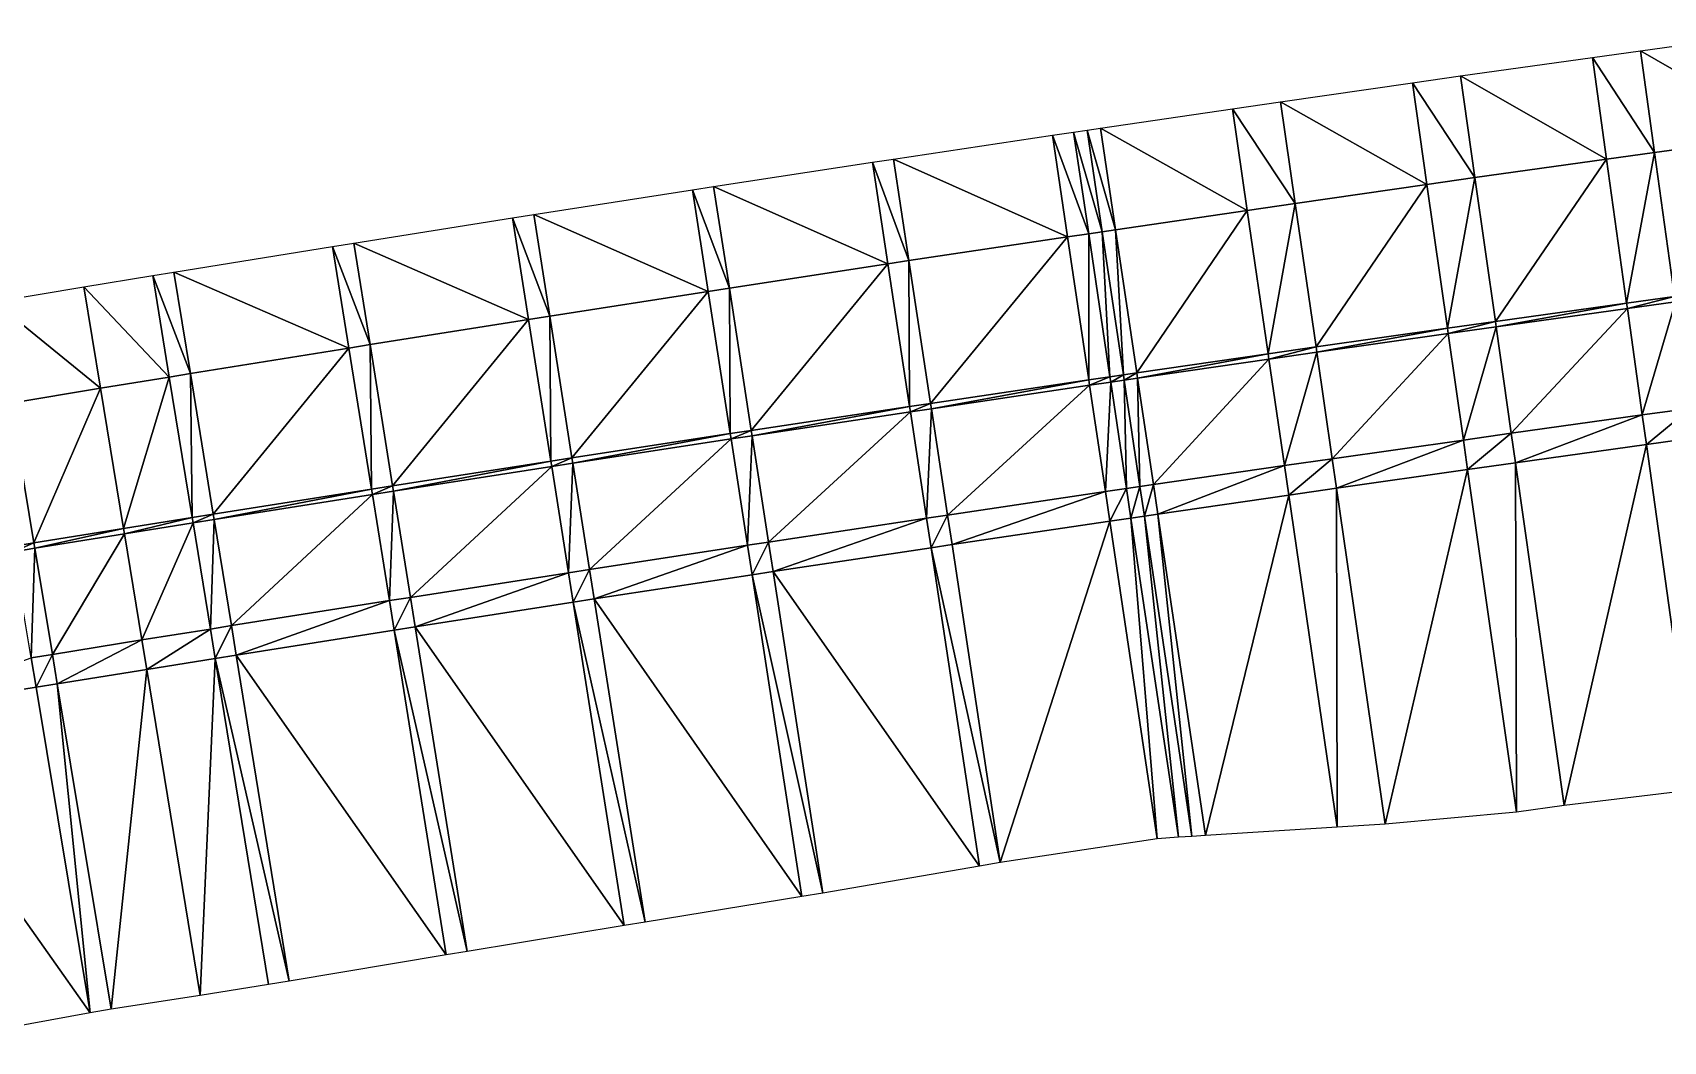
# Model space of a CAD drawing. Header units: metres. Extents: x 1882598 to 1885460, y 3171405 to 3171756.
# Drawn here: x 1883652.9 to 1883661.73, y 3171702.77 to 3171708.24 of the extents above; entities that cross this region are included whole.
import ezdxf

# ---------------------------------------------------------------- set-up
doc = ezdxf.new("R2010")
doc.units = ezdxf.units.M
doc.header["$MEASUREMENT"] = 0
doc.layers.add('Triangles surfaces projet', color=7, linetype='Continuous', true_color=0x848484)

msp = doc.modelspace()

# ---------------------------------------------------------------- linework, layer by layer
at = {"layer": 'Triangles surfaces projet'}
for points in [[(1883661.6104, 3171708.1392, 153.4165), (1883662.3246, 3171708.2373, 153.4193), (1883662.3997, 3171707.6856, 153.397), (1883661.6104, 3171708.1392, 153.4165)], [(1883661.3495, 3171708.103, 153.4155), (1883661.4264, 3171707.5514, 153.3932), (1883660.6353, 3171708.0025, 153.4125), (1883661.3495, 3171708.103, 153.4155)], [(1883661.6869, 3171707.5876, 153.3942), (1883661.3495, 3171708.103, 153.4155), (1883661.6104, 3171708.1392, 153.4165), (1883661.6869, 3171707.5876, 153.3942)], [(1883661.6869, 3171707.5876, 153.3942), (1883661.4264, 3171707.5514, 153.3932), (1883661.3495, 3171708.103, 153.4155), (1883661.6869, 3171707.5876, 153.3942)], [(1883662.3997, 3171707.6856, 153.397), (1883661.6869, 3171707.5876, 153.3942), (1883661.6104, 3171708.1392, 153.4165), (1883662.3997, 3171707.6856, 153.397)], [(1883660.3744, 3171707.9654, 153.4114), (1883660.6353, 3171708.0025, 153.4125), (1883660.7135, 3171707.4512, 153.3902), (1883660.3744, 3171707.9654, 153.4114)], [(1883660.6353, 3171708.0025, 153.4125), (1883661.4264, 3171707.5514, 153.3932), (1883660.7135, 3171707.4512, 153.3902), (1883660.6353, 3171708.0025, 153.4125)], [(1883660.3744, 3171707.9654, 153.4114), (1883660.4531, 3171707.4141, 153.3891), (1883659.6603, 3171707.8627, 153.4082), (1883660.3744, 3171707.9654, 153.4114)], [(1883660.4531, 3171707.4141, 153.3891), (1883660.3744, 3171707.9654, 153.4114), (1883660.7135, 3171707.4512, 153.3902), (1883660.4531, 3171707.4141, 153.3891)], [(1883659.4798, 3171707.2738, 153.3847), (1883658.6854, 3171707.7199, 153.4036), (1883659.3995, 3171707.8248, 153.407), (1883659.4798, 3171707.2738, 153.3847)], [(1883659.3995, 3171707.8248, 153.407), (1883659.6603, 3171707.8627, 153.4082), (1883659.7402, 3171707.3116, 153.3859), (1883659.3995, 3171707.8248, 153.407)], [(1883659.4798, 3171707.2738, 153.3847), (1883659.3995, 3171707.8248, 153.407), (1883659.7402, 3171707.3116, 153.3859), (1883659.4798, 3171707.2738, 153.3847)], [(1883659.7402, 3171707.3116, 153.3859), (1883659.6603, 3171707.8627, 153.4082), (1883660.4531, 3171707.4141, 153.3891), (1883659.7402, 3171707.3116, 153.3859)], [(1883658.5065, 3171707.1304, 153.3801), (1883657.5643, 3171707.5519, 153.398), (1883658.4246, 3171707.6811, 153.4023), (1883658.5065, 3171707.1304, 153.3801)], [(1883658.4246, 3171707.6811, 153.4023), (1883658.5392, 3171707.6982, 153.4029), (1883658.621, 3171707.1474, 153.3806), (1883658.4246, 3171707.6811, 153.4023)], [(1883658.5065, 3171707.1304, 153.3801), (1883658.4246, 3171707.6811, 153.4023), (1883658.621, 3171707.1474, 153.3806), (1883658.5065, 3171707.1304, 153.3801)], [(1883658.6123, 3171707.709, 153.4032), (1883658.694, 3171707.1582, 153.381), (1883658.5392, 3171707.6982, 153.4029), (1883658.6123, 3171707.709, 153.4032)], [(1883658.694, 3171707.1582, 153.381), (1883658.621, 3171707.1474, 153.3806), (1883658.5392, 3171707.6982, 153.4029), (1883658.694, 3171707.1582, 153.381)], [(1883658.767, 3171707.169, 153.3813), (1883658.6123, 3171707.709, 153.4032), (1883658.6854, 3171707.7199, 153.4036), (1883658.767, 3171707.169, 153.3813)], [(1883658.6123, 3171707.709, 153.4032), (1883658.767, 3171707.169, 153.3813), (1883658.694, 3171707.1582, 153.381), (1883658.6123, 3171707.709, 153.4032)], [(1883658.767, 3171707.169, 153.3813), (1883658.6854, 3171707.7199, 153.4036), (1883659.4798, 3171707.2738, 153.3847), (1883658.767, 3171707.169, 153.3813)], [(1883662.3997, 3171707.6856, 153.397), (1883661.795, 3171706.8074, 152.6065), (1883661.6869, 3171707.5876, 153.3942), (1883662.3997, 3171707.6856, 153.397)], [(1883661.6869, 3171707.5876, 153.3942), (1883661.5352, 3171706.7714, 152.6057), (1883661.4264, 3171707.5514, 153.3932), (1883661.6869, 3171707.5876, 153.3942)], [(1883661.795, 3171706.8074, 152.6065), (1883661.5352, 3171706.7714, 152.6057), (1883661.6869, 3171707.5876, 153.3942), (1883661.795, 3171706.8074, 152.6065)], [(1883657.5333, 3171706.984, 153.3751), (1883656.5895, 3171707.4028, 153.3927), (1883657.4497, 3171707.5346, 153.3974), (1883657.5333, 3171706.984, 153.3751)], [(1883657.5643, 3171707.5519, 153.398), (1883657.6477, 3171707.0014, 153.3757), (1883657.4497, 3171707.5346, 153.3974), (1883657.5643, 3171707.5519, 153.398)], [(1883657.5333, 3171706.984, 153.3751), (1883657.4497, 3171707.5346, 153.3974), (1883657.6477, 3171707.0014, 153.3757), (1883657.5333, 3171706.984, 153.3751)], [(1883658.5065, 3171707.1304, 153.3801), (1883657.6477, 3171707.0014, 153.3757), (1883657.5643, 3171707.5519, 153.398), (1883658.5065, 3171707.1304, 153.3801)], [(1883660.824, 3171706.6721, 152.6033), (1883660.7135, 3171707.4512, 153.3902), (1883661.4264, 3171707.5514, 153.3932), (1883660.824, 3171706.6721, 152.6033)], [(1883661.5352, 3171706.7714, 152.6057), (1883660.824, 3171706.6721, 152.6033), (1883661.4264, 3171707.5514, 153.3932), (1883661.5352, 3171706.7714, 152.6057)], [(1883656.5601, 3171706.8348, 153.3698), (1883655.6148, 3171707.2509, 153.3871), (1883656.4749, 3171707.3851, 153.3921), (1883656.5601, 3171706.8348, 153.3698)], [(1883656.4749, 3171707.3851, 153.3921), (1883656.5895, 3171707.4028, 153.3927), (1883656.6745, 3171706.8525, 153.3704), (1883656.4749, 3171707.3851, 153.3921)], [(1883656.6745, 3171706.8525, 153.3704), (1883656.5601, 3171706.8348, 153.3698), (1883656.4749, 3171707.3851, 153.3921), (1883656.6745, 3171706.8525, 153.3704)], [(1883656.5895, 3171707.4028, 153.3927), (1883657.5333, 3171706.984, 153.3751), (1883656.6745, 3171706.8525, 153.3704), (1883656.5895, 3171707.4028, 153.3927)], [(1883659.853, 3171706.534, 152.6001), (1883659.7402, 3171707.3116, 153.3859), (1883660.4531, 3171707.4141, 153.3891), (1883659.853, 3171706.534, 152.6001)], [(1883659.853, 3171706.534, 152.6001), (1883660.4531, 3171707.4141, 153.3891), (1883660.5642, 3171706.6354, 152.6025), (1883659.853, 3171706.534, 152.6001)], [(1883660.4531, 3171707.4141, 153.3891), (1883660.7135, 3171707.4512, 153.3902), (1883660.5642, 3171706.6354, 152.6025), (1883660.4531, 3171707.4141, 153.3891)], [(1883660.7135, 3171707.4512, 153.3902), (1883660.824, 3171706.6721, 152.6033), (1883660.5642, 3171706.6354, 152.6025), (1883660.7135, 3171707.4512, 153.3902)], [(1883659.4798, 3171707.2738, 153.3847), (1883659.7402, 3171707.3116, 153.3859), (1883659.5931, 3171706.4965, 152.5993), (1883659.4798, 3171707.2738, 153.3847)], [(1883659.5931, 3171706.4965, 152.5993), (1883659.7402, 3171707.3116, 153.3859), (1883659.853, 3171706.534, 152.6001), (1883659.5931, 3171706.4965, 152.5993)], [(1883655.5869, 3171706.6828, 153.3641), (1883654.6401, 3171707.0962, 153.3811), (1883655.5002, 3171707.2328, 153.3864), (1883655.5869, 3171706.6828, 153.3641)], [(1883655.6148, 3171707.2509, 153.3871), (1883655.7013, 3171706.7008, 153.3648), (1883655.5002, 3171707.2328, 153.3864), (1883655.6148, 3171707.2509, 153.3871)], [(1883655.5002, 3171707.2328, 153.3864), (1883655.7013, 3171706.7008, 153.3648), (1883655.5869, 3171706.6828, 153.3641), (1883655.5002, 3171707.2328, 153.3864)], [(1883656.5601, 3171706.8348, 153.3698), (1883655.7013, 3171706.7008, 153.3648), (1883655.6148, 3171707.2509, 153.3871), (1883656.5601, 3171706.8348, 153.3698)], [(1883658.8818, 3171706.3931, 152.597), (1883658.767, 3171707.169, 153.3813), (1883659.4798, 3171707.2738, 153.3847), (1883658.8818, 3171706.3931, 152.597)], [(1883658.8818, 3171706.3931, 152.597), (1883659.4798, 3171707.2738, 153.3847), (1883659.5931, 3171706.4965, 152.5993), (1883658.8818, 3171706.3931, 152.597)], [(1883657.7649, 3171706.2278, 152.5933), (1883657.6477, 3171707.0014, 153.3757), (1883658.5065, 3171707.1304, 153.3801), (1883657.7649, 3171706.2278, 152.5933)], [(1883657.7649, 3171706.2278, 152.5933), (1883658.5065, 3171707.1304, 153.3801), (1883658.622, 3171706.3549, 152.5961), (1883657.7649, 3171706.2278, 152.5933)], [(1883658.5065, 3171707.1304, 153.3801), (1883658.621, 3171707.1474, 153.3806), (1883658.622, 3171706.3549, 152.5961), (1883658.5065, 3171707.1304, 153.3801)], [(1883658.694, 3171707.1582, 153.381), (1883658.7362, 3171706.3717, 152.5965), (1883658.621, 3171707.1474, 153.3806), (1883658.694, 3171707.1582, 153.381)], [(1883658.622, 3171706.3549, 152.5961), (1883658.621, 3171707.1474, 153.3806), (1883658.7362, 3171706.3717, 152.5965), (1883658.622, 3171706.3549, 152.5961)], [(1883658.767, 3171707.169, 153.3813), (1883658.809, 3171706.3824, 152.5967), (1883658.694, 3171707.1582, 153.381), (1883658.767, 3171707.169, 153.3813)], [(1883658.7362, 3171706.3717, 152.5965), (1883658.694, 3171707.1582, 153.381), (1883658.809, 3171706.3824, 152.5967), (1883658.7362, 3171706.3717, 152.5965)], [(1883658.809, 3171706.3824, 152.5967), (1883658.767, 3171707.169, 153.3813), (1883658.8818, 3171706.3931, 152.597), (1883658.809, 3171706.3824, 152.5967)], [(1883654.6137, 3171706.528, 153.3581), (1883653.6655, 3171706.9389, 153.3748), (1883654.5255, 3171707.0779, 153.3804), (1883654.6137, 3171706.528, 153.3581)], [(1883654.6401, 3171707.0962, 153.3811), (1883654.7281, 3171706.5464, 153.3588), (1883654.5255, 3171707.0779, 153.3804), (1883654.6401, 3171707.0962, 153.3811)], [(1883654.5255, 3171707.0779, 153.3804), (1883654.7281, 3171706.5464, 153.3588), (1883654.6137, 3171706.528, 153.3581), (1883654.5255, 3171707.0779, 153.3804)], [(1883654.7281, 3171706.5464, 153.3588), (1883654.6401, 3171707.0962, 153.3811), (1883655.5869, 3171706.6828, 153.3641), (1883654.7281, 3171706.5464, 153.3588)], [(1883653.755, 3171706.3893, 153.3525), (1883653.5509, 3171706.9202, 153.374), (1883653.6655, 3171706.9389, 153.3748), (1883653.755, 3171706.3893, 153.3525)], [(1883653.755, 3171706.3893, 153.3525), (1883653.6655, 3171706.9389, 153.3748), (1883654.6137, 3171706.528, 153.3581), (1883653.755, 3171706.3893, 153.3525)], [(1883656.6745, 3171706.8525, 153.3704), (1883657.5333, 3171706.984, 153.3751), (1883656.7936, 3171706.0813, 152.5901), (1883656.6745, 3171706.8525, 153.3704)], [(1883656.7936, 3171706.0813, 152.5901), (1883657.5333, 3171706.984, 153.3751), (1883657.6507, 3171706.2107, 152.5929), (1883656.7936, 3171706.0813, 152.5901)], [(1883657.6507, 3171706.2107, 152.5929), (1883657.5333, 3171706.984, 153.3751), (1883657.6477, 3171707.0014, 153.3757), (1883657.6507, 3171706.2107, 152.5929)], [(1883657.6507, 3171706.2107, 152.5929), (1883657.6477, 3171707.0014, 153.3757), (1883657.7649, 3171706.2278, 152.5933), (1883657.6507, 3171706.2107, 152.5929)], [(1883652.6916, 3171706.7791, 153.368), (1883653.1786, 3171706.8593, 153.3714), (1883653.2687, 3171706.3098, 153.3491), (1883652.6916, 3171706.7791, 153.368)], [(1883653.5509, 3171706.9202, 153.374), (1883653.6406, 3171706.3706, 153.3517), (1883653.1786, 3171706.8593, 153.3714), (1883653.5509, 3171706.9202, 153.374)], [(1883653.2687, 3171706.3098, 153.3491), (1883653.1786, 3171706.8593, 153.3714), (1883653.6406, 3171706.3706, 153.3517), (1883653.2687, 3171706.3098, 153.3491)], [(1883653.6406, 3171706.3706, 153.3517), (1883653.5509, 3171706.9202, 153.374), (1883653.755, 3171706.3893, 153.3525), (1883653.6406, 3171706.3706, 153.3517)], [(1883656.6745, 3171706.8525, 153.3704), (1883656.6794, 3171706.0639, 152.5898), (1883656.5601, 3171706.8348, 153.3698), (1883656.6745, 3171706.8525, 153.3704)], [(1883656.6794, 3171706.0639, 152.5898), (1883656.6745, 3171706.8525, 153.3704), (1883656.7936, 3171706.0813, 152.5901), (1883656.6794, 3171706.0639, 152.5898)], [(1883652.7825, 3171706.2297, 153.3458), (1883652.6916, 3171706.7791, 153.368), (1883653.2687, 3171706.3098, 153.3491), (1883652.7825, 3171706.2297, 153.3458)], [(1883655.7013, 3171706.7008, 153.3648), (1883656.5601, 3171706.8348, 153.3698), (1883655.8222, 3171705.9324, 152.587), (1883655.7013, 3171706.7008, 153.3648)], [(1883655.8222, 3171705.9324, 152.587), (1883656.5601, 3171706.8348, 153.3698), (1883656.6794, 3171706.0639, 152.5898), (1883655.8222, 3171705.9324, 152.587)], [(1883660.8281, 3171706.6431, 152.574), (1883660.824, 3171706.6721, 152.6033), (1883661.5352, 3171706.7714, 152.6057), (1883660.8281, 3171706.6431, 152.574)], [(1883661.5352, 3171706.7714, 152.6057), (1883661.5392, 3171706.7424, 152.5764), (1883660.8281, 3171706.6431, 152.574), (1883661.5352, 3171706.7714, 152.6057)], [(1883661.5392, 3171706.7424, 152.5764), (1883661.5352, 3171706.7714, 152.6057), (1883661.795, 3171706.8074, 152.6065), (1883661.5392, 3171706.7424, 152.5764)], [(1883661.795, 3171706.8074, 152.6065), (1883661.799, 3171706.7783, 152.5772), (1883661.5392, 3171706.7424, 152.5764), (1883661.795, 3171706.8074, 152.6065)], [(1883661.6197, 3171706.1652, 152.5764), (1883661.5392, 3171706.7424, 152.5764), (1883661.799, 3171706.7783, 152.5772), (1883661.6197, 3171706.1652, 152.5764)], [(1883661.879, 3171706.201, 152.5772), (1883661.6197, 3171706.1652, 152.5764), (1883661.799, 3171706.7783, 152.5772), (1883661.879, 3171706.201, 152.5772)], [(1883655.5869, 3171706.6828, 153.3641), (1883654.8506, 3171705.781, 152.5838), (1883654.7281, 3171706.5464, 153.3588), (1883655.5869, 3171706.6828, 153.3641)], [(1883654.8506, 3171705.781, 152.5838), (1883655.5869, 3171706.6828, 153.3641), (1883655.708, 3171705.9147, 152.5866), (1883654.8506, 3171705.781, 152.5838)], [(1883655.708, 3171705.9147, 152.5866), (1883655.5869, 3171706.6828, 153.3641), (1883655.7013, 3171706.7008, 153.3648), (1883655.708, 3171705.9147, 152.5866)], [(1883655.708, 3171705.9147, 152.5866), (1883655.7013, 3171706.7008, 153.3648), (1883655.8222, 3171705.9324, 152.587), (1883655.708, 3171705.9147, 152.5866)], [(1883660.5642, 3171706.6354, 152.6025), (1883660.824, 3171706.6721, 152.6033), (1883660.5683, 3171706.6064, 152.5732), (1883660.5642, 3171706.6354, 152.6025)], [(1883660.5683, 3171706.6064, 152.5732), (1883660.824, 3171706.6721, 152.6033), (1883660.8281, 3171706.6431, 152.574), (1883660.5683, 3171706.6064, 152.5732)], [(1883660.91, 3171706.066, 152.574), (1883660.8281, 3171706.6431, 152.574), (1883661.5392, 3171706.7424, 152.5764), (1883660.91, 3171706.066, 152.574)], [(1883661.6197, 3171706.1652, 152.5764), (1883660.91, 3171706.066, 152.574), (1883661.5392, 3171706.7424, 152.5764), (1883661.6197, 3171706.1652, 152.5764)], [(1883659.853, 3171706.534, 152.6001), (1883660.5642, 3171706.6354, 152.6025), (1883659.8572, 3171706.505, 152.5709), (1883659.853, 3171706.534, 152.6001)], [(1883660.5683, 3171706.6064, 152.5732), (1883659.8572, 3171706.505, 152.5709), (1883660.5642, 3171706.6354, 152.6025), (1883660.5683, 3171706.6064, 152.5732)], [(1883659.8572, 3171706.505, 152.5709), (1883660.5683, 3171706.6064, 152.5732), (1883659.9408, 3171705.9282, 152.5709), (1883659.8572, 3171706.505, 152.5709)], [(1883659.9408, 3171705.9282, 152.5709), (1883660.5683, 3171706.6064, 152.5732), (1883660.6506, 3171706.0294, 152.5732), (1883659.9408, 3171705.9282, 152.5709)], [(1883660.5683, 3171706.6064, 152.5732), (1883660.8281, 3171706.6431, 152.574), (1883660.6506, 3171706.0294, 152.5732), (1883660.5683, 3171706.6064, 152.5732)], [(1883660.8281, 3171706.6431, 152.574), (1883660.91, 3171706.066, 152.574), (1883660.6506, 3171706.0294, 152.5732), (1883660.8281, 3171706.6431, 152.574)], [(1883653.755, 3171706.3893, 153.3525), (1883654.6137, 3171706.528, 153.3581), (1883653.879, 3171705.6274, 152.5806), (1883653.755, 3171706.3893, 153.3525)], [(1883653.879, 3171705.6274, 152.5806), (1883654.6137, 3171706.528, 153.3581), (1883654.7364, 3171705.7631, 152.5834), (1883653.879, 3171705.6274, 152.5806)], [(1883654.7281, 3171706.5464, 153.3588), (1883654.7364, 3171705.7631, 152.5834), (1883654.6137, 3171706.528, 153.3581), (1883654.7281, 3171706.5464, 153.3588)], [(1883654.7364, 3171705.7631, 152.5834), (1883654.7281, 3171706.5464, 153.3588), (1883654.8506, 3171705.781, 152.5838), (1883654.7364, 3171705.7631, 152.5834)], [(1883658.8818, 3171706.3931, 152.597), (1883659.5931, 3171706.4965, 152.5993), (1883658.8861, 3171706.3642, 152.5677), (1883658.8818, 3171706.3931, 152.597)], [(1883659.5931, 3171706.4965, 152.5993), (1883659.5974, 3171706.4676, 152.57), (1883658.8861, 3171706.3642, 152.5677), (1883659.5931, 3171706.4965, 152.5993)], [(1883659.5974, 3171706.4676, 152.57), (1883659.5931, 3171706.4965, 152.5993), (1883659.853, 3171706.534, 152.6001), (1883659.5974, 3171706.4676, 152.57)], [(1883659.853, 3171706.534, 152.6001), (1883659.8572, 3171706.505, 152.5709), (1883659.5974, 3171706.4676, 152.57), (1883659.853, 3171706.534, 152.6001)], [(1883659.6814, 3171705.8908, 152.57), (1883659.5974, 3171706.4676, 152.57), (1883659.8572, 3171706.505, 152.5709), (1883659.6814, 3171705.8908, 152.57)], [(1883659.9408, 3171705.9282, 152.5709), (1883659.6814, 3171705.8908, 152.57), (1883659.8572, 3171706.505, 152.5709), (1883659.9408, 3171705.9282, 152.5709)], [(1883658.9715, 3171705.7876, 152.5677), (1883658.8861, 3171706.3642, 152.5677), (1883659.5974, 3171706.4676, 152.57), (1883658.9715, 3171705.7876, 152.5677)], [(1883659.6814, 3171705.8908, 152.57), (1883658.9715, 3171705.7876, 152.5677), (1883659.5974, 3171706.4676, 152.57), (1883659.6814, 3171705.8908, 152.57)], [(1883653.6406, 3171706.3706, 153.3517), (1883653.3934, 3171705.5498, 152.579), (1883653.2687, 3171706.3098, 153.3491), (1883653.6406, 3171706.3706, 153.3517)], [(1883653.3934, 3171705.5498, 152.579), (1883653.6406, 3171706.3706, 153.3517), (1883653.7647, 3171705.6092, 152.5802), (1883653.3934, 3171705.5498, 152.579)], [(1883653.7647, 3171705.6092, 152.5802), (1883653.6406, 3171706.3706, 153.3517), (1883653.755, 3171706.3893, 153.3525), (1883653.7647, 3171705.6092, 152.5802)], [(1883653.7647, 3171705.6092, 152.5802), (1883653.755, 3171706.3893, 153.3525), (1883653.879, 3171705.6274, 152.5806), (1883653.7647, 3171705.6092, 152.5802)], [(1883657.7693, 3171706.1989, 152.564), (1883657.7649, 3171706.2278, 152.5933), (1883658.622, 3171706.3549, 152.5961), (1883657.7693, 3171706.1989, 152.564)], [(1883658.6263, 3171706.326, 152.5668), (1883657.7693, 3171706.1989, 152.564), (1883658.622, 3171706.3549, 152.5961), (1883658.6263, 3171706.326, 152.5668)], [(1883657.7693, 3171706.1989, 152.564), (1883658.6263, 3171706.326, 152.5668), (1883657.8566, 3171705.6226, 152.564), (1883657.7693, 3171706.1989, 152.564)], [(1883658.7121, 3171705.7495, 152.5668), (1883657.8566, 3171705.6226, 152.564), (1883658.6263, 3171706.326, 152.5668), (1883658.7121, 3171705.7495, 152.5668)], [(1883658.7362, 3171706.3717, 152.5965), (1883658.6263, 3171706.326, 152.5668), (1883658.622, 3171706.3549, 152.5961), (1883658.7362, 3171706.3717, 152.5965)], [(1883658.7405, 3171706.3428, 152.5672), (1883658.6263, 3171706.326, 152.5668), (1883658.7362, 3171706.3717, 152.5965), (1883658.7405, 3171706.3428, 152.5672)], [(1883658.6263, 3171706.326, 152.5668), (1883658.7405, 3171706.3428, 152.5672), (1883658.7121, 3171705.7495, 152.5668), (1883658.6263, 3171706.326, 152.5668)], [(1883658.8261, 3171705.7663, 152.5672), (1883658.7121, 3171705.7495, 152.5668), (1883658.7405, 3171706.3428, 152.5672), (1883658.8261, 3171705.7663, 152.5672)], [(1883658.7405, 3171706.3428, 152.5672), (1883658.7362, 3171706.3717, 152.5965), (1883658.809, 3171706.3824, 152.5967), (1883658.7405, 3171706.3428, 152.5672)], [(1883658.809, 3171706.3824, 152.5967), (1883658.8133, 3171706.3535, 152.5674), (1883658.7405, 3171706.3428, 152.5672), (1883658.809, 3171706.3824, 152.5967)], [(1883658.8261, 3171705.7663, 152.5672), (1883658.7405, 3171706.3428, 152.5672), (1883658.8133, 3171706.3535, 152.5674), (1883658.8261, 3171705.7663, 152.5672)], [(1883658.8133, 3171706.3535, 152.5674), (1883658.809, 3171706.3824, 152.5967), (1883658.8818, 3171706.3931, 152.597), (1883658.8133, 3171706.3535, 152.5674)], [(1883658.8818, 3171706.3931, 152.597), (1883658.8861, 3171706.3642, 152.5677), (1883658.8133, 3171706.3535, 152.5674), (1883658.8818, 3171706.3931, 152.597)], [(1883658.8133, 3171706.3535, 152.5674), (1883658.8861, 3171706.3642, 152.5677), (1883658.8988, 3171705.7769, 152.5674), (1883658.8133, 3171706.3535, 152.5674)], [(1883658.8988, 3171705.7769, 152.5674), (1883658.8261, 3171705.7663, 152.5672), (1883658.8133, 3171706.3535, 152.5674), (1883658.8988, 3171705.7769, 152.5674)], [(1883658.9715, 3171705.7876, 152.5677), (1883658.8988, 3171705.7769, 152.5674), (1883658.8861, 3171706.3642, 152.5677), (1883658.9715, 3171705.7876, 152.5677)], [(1883652.7825, 3171706.2297, 153.3458), (1883653.2687, 3171706.3098, 153.3491), (1883652.9079, 3171705.4717, 152.5774), (1883652.7825, 3171706.2297, 153.3458)], [(1883652.7825, 3171706.2297, 153.3458), (1883652.9079, 3171705.4717, 152.5774), (1883652.7929, 3171705.4531, 152.577), (1883652.7825, 3171706.2297, 153.3458)], [(1883653.2687, 3171706.3098, 153.3491), (1883653.3934, 3171705.5498, 152.579), (1883652.9079, 3171705.4717, 152.5774), (1883653.2687, 3171706.3098, 153.3491)], [(1883657.6507, 3171706.2107, 152.5929), (1883657.7649, 3171706.2278, 152.5933), (1883657.6551, 3171706.1818, 152.5636), (1883657.6507, 3171706.2107, 152.5929)], [(1883657.6551, 3171706.1818, 152.5636), (1883657.7649, 3171706.2278, 152.5933), (1883657.7693, 3171706.1989, 152.564), (1883657.6551, 3171706.1818, 152.5636)], [(1883656.7981, 3171706.0524, 152.5608), (1883656.7936, 3171706.0813, 152.5901), (1883657.6507, 3171706.2107, 152.5929), (1883656.7981, 3171706.0524, 152.5608)], [(1883657.6507, 3171706.2107, 152.5929), (1883657.6551, 3171706.1818, 152.5636), (1883656.7981, 3171706.0524, 152.5608), (1883657.6507, 3171706.2107, 152.5929)], [(1883656.7981, 3171706.0524, 152.5608), (1883657.6551, 3171706.1818, 152.5636), (1883656.887, 3171705.4764, 152.5608), (1883656.7981, 3171706.0524, 152.5608)], [(1883657.7426, 3171705.6055, 152.5636), (1883656.887, 3171705.4764, 152.5608), (1883657.6551, 3171706.1818, 152.5636), (1883657.7426, 3171705.6055, 152.5636)], [(1883657.6551, 3171706.1818, 152.5636), (1883657.7693, 3171706.1989, 152.564), (1883657.7426, 3171705.6055, 152.5636), (1883657.6551, 3171706.1818, 152.5636)], [(1883657.8566, 3171705.6226, 152.564), (1883657.7426, 3171705.6055, 152.5636), (1883657.7693, 3171706.1989, 152.564), (1883657.8566, 3171705.6226, 152.564)], [(1883660.9327, 3171705.9059, 152.7358), (1883660.91, 3171706.066, 152.574), (1883661.6197, 3171706.1652, 152.5764), (1883660.9327, 3171705.9059, 152.7358)], [(1883661.642, 3171706.005, 152.7381), (1883660.9327, 3171705.9059, 152.7358), (1883661.6197, 3171706.1652, 152.5764), (1883661.642, 3171706.005, 152.7381)], [(1883661.879, 3171706.201, 152.5772), (1883661.642, 3171706.005, 152.7381), (1883661.6197, 3171706.1652, 152.5764), (1883661.879, 3171706.201, 152.5772)], [(1883661.9012, 3171706.0408, 152.7389), (1883661.642, 3171706.005, 152.7381), (1883661.879, 3171706.201, 152.5772), (1883661.9012, 3171706.0408, 152.7389)], [(1883656.6794, 3171706.0639, 152.5898), (1883655.8267, 3171705.9035, 152.5577), (1883655.8222, 3171705.9324, 152.587), (1883656.6794, 3171706.0639, 152.5898)], [(1883656.6839, 3171706.035, 152.5605), (1883655.8267, 3171705.9035, 152.5577), (1883656.6794, 3171706.0639, 152.5898), (1883656.6839, 3171706.035, 152.5605)], [(1883656.6839, 3171706.035, 152.5605), (1883656.6794, 3171706.0639, 152.5898), (1883656.7936, 3171706.0813, 152.5901), (1883656.6839, 3171706.035, 152.5605)], [(1883656.6839, 3171706.035, 152.5605), (1883656.7936, 3171706.0813, 152.5901), (1883656.7981, 3171706.0524, 152.5608), (1883656.6839, 3171706.035, 152.5605)], [(1883656.6839, 3171706.035, 152.5605), (1883656.7981, 3171706.0524, 152.5608), (1883656.773, 3171705.459, 152.5605), (1883656.6839, 3171706.035, 152.5605)], [(1883656.887, 3171705.4764, 152.5608), (1883656.773, 3171705.459, 152.5605), (1883656.7981, 3171706.0524, 152.5608), (1883656.887, 3171705.4764, 152.5608)], [(1883660.6506, 3171706.0294, 152.5732), (1883660.91, 3171706.066, 152.574), (1883660.6735, 3171705.8693, 152.7349), (1883660.6506, 3171706.0294, 152.5732)], [(1883660.91, 3171706.066, 152.574), (1883660.9327, 3171705.9059, 152.7358), (1883660.6735, 3171705.8693, 152.7349), (1883660.91, 3171706.066, 152.574)], [(1883655.8267, 3171705.9035, 152.5577), (1883656.6839, 3171706.035, 152.5605), (1883655.9173, 3171705.3277, 152.5577), (1883655.8267, 3171705.9035, 152.5577)], [(1883655.9173, 3171705.3277, 152.5577), (1883656.6839, 3171706.035, 152.5605), (1883656.773, 3171705.459, 152.5605), (1883655.9173, 3171705.3277, 152.5577)], [(1883659.9408, 3171705.9282, 152.5709), (1883660.6506, 3171706.0294, 152.5732), (1883659.964, 3171705.7681, 152.7326), (1883659.9408, 3171705.9282, 152.5709)], [(1883659.964, 3171705.7681, 152.7326), (1883660.6506, 3171706.0294, 152.5732), (1883660.6735, 3171705.8693, 152.7349), (1883659.964, 3171705.7681, 152.7326)], [(1883661.1961, 3171704.0485, 153.9864), (1883660.9327, 3171705.9059, 152.7358), (1883661.642, 3171706.005, 152.7381), (1883661.1961, 3171704.0485, 153.9864)], [(1883661.1961, 3171704.0485, 153.9864), (1883661.642, 3171706.005, 152.7381), (1883661.903, 3171704.1335, 153.9978), (1883661.1961, 3171704.0485, 153.9864)], [(1883661.642, 3171706.005, 152.7381), (1883661.9012, 3171706.0408, 152.7389), (1883661.903, 3171704.1335, 153.9978), (1883661.642, 3171706.005, 152.7381)], [(1883654.8506, 3171705.781, 152.5838), (1883655.708, 3171705.9147, 152.5866), (1883654.8553, 3171705.7521, 152.5545), (1883654.8506, 3171705.781, 152.5838)], [(1883655.708, 3171705.9147, 152.5866), (1883655.7125, 3171705.8858, 152.5573), (1883654.8553, 3171705.7521, 152.5545), (1883655.708, 3171705.9147, 152.5866)], [(1883654.8553, 3171705.7521, 152.5545), (1883655.7125, 3171705.8858, 152.5573), (1883654.9474, 3171705.1766, 152.5545), (1883654.8553, 3171705.7521, 152.5545)], [(1883654.9474, 3171705.1766, 152.5545), (1883655.7125, 3171705.8858, 152.5573), (1883655.8033, 3171705.31, 152.5573), (1883654.9474, 3171705.1766, 152.5545)], [(1883655.7125, 3171705.8858, 152.5573), (1883655.708, 3171705.9147, 152.5866), (1883655.8222, 3171705.9324, 152.587), (1883655.7125, 3171705.8858, 152.5573)], [(1883655.8222, 3171705.9324, 152.587), (1883655.8267, 3171705.9035, 152.5577), (1883655.7125, 3171705.8858, 152.5573), (1883655.8222, 3171705.9324, 152.587)], [(1883655.7125, 3171705.8858, 152.5573), (1883655.8267, 3171705.9035, 152.5577), (1883655.8033, 3171705.31, 152.5573), (1883655.7125, 3171705.8858, 152.5573)], [(1883655.8033, 3171705.31, 152.5573), (1883655.8267, 3171705.9035, 152.5577), (1883655.9173, 3171705.3277, 152.5577), (1883655.8033, 3171705.31, 152.5573)], [(1883658.9715, 3171705.7876, 152.5677), (1883659.6814, 3171705.8908, 152.57), (1883658.9952, 3171705.6276, 152.7294), (1883658.9715, 3171705.7876, 152.5677)], [(1883659.7048, 3171705.7308, 152.7317), (1883658.9952, 3171705.6276, 152.7294), (1883659.6814, 3171705.8908, 152.57), (1883659.7048, 3171705.7308, 152.7317)], [(1883659.9408, 3171705.9282, 152.5709), (1883659.7048, 3171705.7308, 152.7317), (1883659.6814, 3171705.8908, 152.57), (1883659.9408, 3171705.9282, 152.5709)], [(1883659.964, 3171705.7681, 152.7326), (1883659.7048, 3171705.7308, 152.7317), (1883659.9408, 3171705.9282, 152.5709), (1883659.964, 3171705.7681, 152.7326)], [(1883660.6735, 3171705.8693, 152.7349), (1883660.9327, 3171705.9059, 152.7358), (1883660.9382, 3171704.0133, 153.9847), (1883660.6735, 3171705.8693, 152.7349)], [(1883660.9382, 3171704.0133, 153.9847), (1883660.9327, 3171705.9059, 152.7358), (1883661.1961, 3171704.0485, 153.9864), (1883660.9382, 3171704.0133, 153.9847)], [(1883658.9225, 3171705.617, 152.7292), (1883658.8988, 3171705.7769, 152.5674), (1883658.9715, 3171705.7876, 152.5677), (1883658.9225, 3171705.617, 152.7292)], [(1883658.9952, 3171705.6276, 152.7294), (1883658.9225, 3171705.617, 152.7292), (1883658.9715, 3171705.7876, 152.5677), (1883658.9952, 3171705.6276, 152.7294)], [(1883660.2278, 3171703.9483, 153.9585), (1883659.964, 3171705.7681, 152.7326), (1883660.6735, 3171705.8693, 152.7349), (1883660.2278, 3171703.9483, 153.9585)], [(1883660.9382, 3171704.0133, 153.9847), (1883660.2278, 3171703.9483, 153.9585), (1883660.6735, 3171705.8693, 152.7349), (1883660.9382, 3171704.0133, 153.9847)], [(1883653.8837, 3171705.5985, 152.5513), (1883653.879, 3171705.6274, 152.5806), (1883654.7364, 3171705.7631, 152.5834), (1883653.8837, 3171705.5985, 152.5513)], [(1883654.7364, 3171705.7631, 152.5834), (1883654.741, 3171705.7342, 152.5541), (1883653.8837, 3171705.5985, 152.5513), (1883654.7364, 3171705.7631, 152.5834)], [(1883653.8837, 3171705.5985, 152.5513), (1883654.741, 3171705.7342, 152.5541), (1883653.9773, 3171705.0232, 152.5513), (1883653.8837, 3171705.5985, 152.5513)], [(1883653.9773, 3171705.0232, 152.5513), (1883654.741, 3171705.7342, 152.5541), (1883654.8333, 3171705.1587, 152.5541), (1883653.9773, 3171705.0232, 152.5513)], [(1883654.741, 3171705.7342, 152.5541), (1883654.7364, 3171705.7631, 152.5834), (1883654.8506, 3171705.781, 152.5838), (1883654.741, 3171705.7342, 152.5541)], [(1883654.8506, 3171705.781, 152.5838), (1883654.8553, 3171705.7521, 152.5545), (1883654.741, 3171705.7342, 152.5541), (1883654.8506, 3171705.781, 152.5838)], [(1883654.8553, 3171705.7521, 152.5545), (1883654.8333, 3171705.1587, 152.5541), (1883654.741, 3171705.7342, 152.5541), (1883654.8553, 3171705.7521, 152.5545)], [(1883654.8333, 3171705.1587, 152.5541), (1883654.8553, 3171705.7521, 152.5545), (1883654.9474, 3171705.1766, 152.5545), (1883654.8333, 3171705.1587, 152.5541)], [(1883657.8566, 3171705.6226, 152.564), (1883658.7121, 3171705.7495, 152.5668), (1883657.8809, 3171705.4627, 152.7258), (1883657.8566, 3171705.6226, 152.564)], [(1883658.7121, 3171705.7495, 152.5668), (1883658.7359, 3171705.5895, 152.7286), (1883657.8809, 3171705.4627, 152.7258), (1883658.7121, 3171705.7495, 152.5668)], [(1883658.7359, 3171705.5895, 152.7286), (1883658.7121, 3171705.7495, 152.5668), (1883658.8261, 3171705.7663, 152.5672), (1883658.7359, 3171705.5895, 152.7286)], [(1883658.7359, 3171705.5895, 152.7286), (1883658.8261, 3171705.7663, 152.5672), (1883658.8498, 3171705.6063, 152.7289), (1883658.7359, 3171705.5895, 152.7286)], [(1883658.8988, 3171705.7769, 152.5674), (1883658.8498, 3171705.6063, 152.7289), (1883658.8261, 3171705.7663, 152.5672), (1883658.8988, 3171705.7769, 152.5674)], [(1883658.9225, 3171705.617, 152.7292), (1883658.8498, 3171705.6063, 152.7289), (1883658.8988, 3171705.7769, 152.5674), (1883658.9225, 3171705.617, 152.7292)], [(1883659.7048, 3171705.7308, 152.7317), (1883659.2531, 3171703.8858, 153.9033), (1883658.9952, 3171705.6276, 152.7294), (1883659.7048, 3171705.7308, 152.7317)], [(1883659.2531, 3171703.8858, 153.9033), (1883659.7048, 3171705.7308, 152.7317), (1883659.9671, 3171703.9318, 153.9437), (1883659.2531, 3171703.8858, 153.9033)], [(1883659.9671, 3171703.9318, 153.9437), (1883659.7048, 3171705.7308, 152.7317), (1883659.964, 3171705.7681, 152.7326), (1883659.9671, 3171703.9318, 153.9437)], [(1883660.2278, 3171703.9483, 153.9585), (1883659.9671, 3171703.9318, 153.9437), (1883659.964, 3171705.7681, 152.7326), (1883660.2278, 3171703.9483, 153.9585)], [(1883653.7647, 3171705.6092, 152.5802), (1883653.3982, 3171705.5209, 152.5497), (1883653.3934, 3171705.5498, 152.579), (1883653.7647, 3171705.6092, 152.5802)], [(1883653.3982, 3171705.5209, 152.5497), (1883653.7647, 3171705.6092, 152.5802), (1883653.7694, 3171705.5803, 152.5509), (1883653.3982, 3171705.5209, 152.5497)], [(1883653.879, 3171705.6274, 152.5806), (1883653.7694, 3171705.5803, 152.5509), (1883653.7647, 3171705.6092, 152.5802), (1883653.879, 3171705.6274, 152.5806)], [(1883653.8837, 3171705.5985, 152.5513), (1883653.7694, 3171705.5803, 152.5509), (1883653.879, 3171705.6274, 152.5806), (1883653.8837, 3171705.5985, 152.5513)], [(1883657.7669, 3171705.4456, 152.7254), (1883657.7426, 3171705.6055, 152.5636), (1883657.8566, 3171705.6226, 152.564), (1883657.7669, 3171705.4456, 152.7254)], [(1883657.7669, 3171705.4456, 152.7254), (1883657.8566, 3171705.6226, 152.564), (1883657.8809, 3171705.4627, 152.7258), (1883657.7669, 3171705.4456, 152.7254)], [(1883659.1068, 3171703.8761, 153.895), (1883658.8498, 3171705.6063, 152.7289), (1883658.9225, 3171705.617, 152.7292), (1883659.1068, 3171703.8761, 153.895)], [(1883658.9952, 3171705.6276, 152.7294), (1883659.1799, 3171703.8809, 153.8992), (1883658.9225, 3171705.617, 152.7292), (1883658.9952, 3171705.6276, 152.7294)], [(1883659.1068, 3171703.8761, 153.895), (1883658.9225, 3171705.617, 152.7292), (1883659.1799, 3171703.8809, 153.8992), (1883659.1068, 3171703.8761, 153.895)], [(1883659.1799, 3171703.8809, 153.8992), (1883658.9952, 3171705.6276, 152.7294), (1883659.2531, 3171703.8858, 153.9033), (1883659.1799, 3171703.8809, 153.8992)], [(1883652.9127, 3171705.4428, 152.5481), (1883652.9079, 3171705.4717, 152.5774), (1883653.3934, 3171705.5498, 152.579), (1883652.9127, 3171705.4428, 152.5481)], [(1883653.3982, 3171705.5209, 152.5497), (1883652.9127, 3171705.4428, 152.5481), (1883653.3934, 3171705.5498, 152.579), (1883653.3982, 3171705.5209, 152.5497)], [(1883653.0078, 3171704.8678, 152.5481), (1883652.9127, 3171705.4428, 152.5481), (1883653.3982, 3171705.5209, 152.5497), (1883653.0078, 3171704.8678, 152.5481)], [(1883653.0078, 3171704.8678, 152.5481), (1883653.3982, 3171705.5209, 152.5497), (1883653.4926, 3171704.9458, 152.5497), (1883653.0078, 3171704.8678, 152.5481)], [(1883653.4926, 3171704.9458, 152.5497), (1883653.3982, 3171705.5209, 152.5497), (1883653.7694, 3171705.5803, 152.5509), (1883653.4926, 3171704.9458, 152.5497)], [(1883653.4926, 3171704.9458, 152.5497), (1883653.7694, 3171705.5803, 152.5509), (1883653.8633, 3171705.005, 152.5509), (1883653.4926, 3171704.9458, 152.5497)], [(1883653.8837, 3171705.5985, 152.5513), (1883653.8633, 3171705.005, 152.5509), (1883653.7694, 3171705.5803, 152.5509), (1883653.8837, 3171705.5985, 152.5513)], [(1883653.8633, 3171705.005, 152.5509), (1883653.8837, 3171705.5985, 152.5513), (1883653.9773, 3171705.0232, 152.5513), (1883653.8633, 3171705.005, 152.5509)], [(1883657.7426, 3171705.6055, 152.5636), (1883656.9117, 3171705.3165, 152.7226), (1883656.887, 3171705.4764, 152.5608), (1883657.7426, 3171705.6055, 152.5636)], [(1883656.9117, 3171705.3165, 152.7226), (1883657.7426, 3171705.6055, 152.5636), (1883657.7669, 3171705.4456, 152.7254), (1883656.9117, 3171705.3165, 152.7226)], [(1883657.8809, 3171705.4627, 152.7258), (1883658.7359, 3171705.5895, 152.7286), (1883658.1418, 3171703.7403, 153.8871), (1883657.8809, 3171705.4627, 152.7258)], [(1883658.1418, 3171703.7403, 153.8871), (1883658.7359, 3171705.5895, 152.7286), (1883658.9921, 3171703.8685, 153.8885), (1883658.1418, 3171703.7403, 153.8871)], [(1883658.9921, 3171703.8685, 153.8885), (1883658.7359, 3171705.5895, 152.7286), (1883658.8498, 3171705.6063, 152.7289), (1883658.9921, 3171703.8685, 153.8885)], [(1883658.9921, 3171703.8685, 153.8885), (1883658.8498, 3171705.6063, 152.7289), (1883659.1068, 3171703.8761, 153.895), (1883658.9921, 3171703.8685, 153.8885)], [(1883652.7977, 3171705.4242, 152.5478), (1883652.7929, 3171705.4531, 152.577), (1883652.9079, 3171705.4717, 152.5774), (1883652.7977, 3171705.4242, 152.5478)], [(1883652.9079, 3171705.4717, 152.5774), (1883652.9127, 3171705.4428, 152.5481), (1883652.7977, 3171705.4242, 152.5478), (1883652.9079, 3171705.4717, 152.5774)], [(1883652.7977, 3171705.4242, 152.5478), (1883652.9127, 3171705.4428, 152.5481), (1883652.893, 3171704.8492, 152.5478), (1883652.7977, 3171705.4242, 152.5478)], [(1883652.893, 3171704.8492, 152.5478), (1883652.9127, 3171705.4428, 152.5481), (1883653.0078, 3171704.8678, 152.5481), (1883652.893, 3171704.8492, 152.5478)], [(1883656.773, 3171705.459, 152.5605), (1883655.9424, 3171705.1679, 152.7194), (1883655.9173, 3171705.3277, 152.5577), (1883656.773, 3171705.459, 152.5605)], [(1883656.773, 3171705.459, 152.5605), (1883656.7978, 3171705.2992, 152.7222), (1883655.9424, 3171705.1679, 152.7194), (1883656.773, 3171705.459, 152.5605)], [(1883656.7978, 3171705.2992, 152.7222), (1883656.773, 3171705.459, 152.5605), (1883656.887, 3171705.4764, 152.5608), (1883656.7978, 3171705.2992, 152.7222)], [(1883656.7978, 3171705.2992, 152.7222), (1883656.887, 3171705.4764, 152.5608), (1883656.9117, 3171705.3165, 152.7226), (1883656.7978, 3171705.2992, 152.7222)], [(1883656.9117, 3171705.3165, 152.7226), (1883657.7669, 3171705.4456, 152.7254), (1883658.0289, 3171703.7206, 153.8886), (1883656.9117, 3171705.3165, 152.7226)], [(1883658.1418, 3171703.7403, 153.8871), (1883657.7669, 3171705.4456, 152.7254), (1883657.8809, 3171705.4627, 152.7258), (1883658.1418, 3171703.7403, 153.8871)], [(1883658.0289, 3171703.7206, 153.8886), (1883657.7669, 3171705.4456, 152.7254), (1883658.1418, 3171703.7403, 153.8871), (1883658.0289, 3171703.7206, 153.8886)], [(1883654.9729, 3171705.0169, 152.7162), (1883654.9474, 3171705.1766, 152.5545), (1883655.8033, 3171705.31, 152.5573), (1883654.9729, 3171705.0169, 152.7162)], [(1883654.9729, 3171705.0169, 152.7162), (1883655.8033, 3171705.31, 152.5573), (1883655.8285, 3171705.1503, 152.719), (1883654.9729, 3171705.0169, 152.7162)], [(1883655.8033, 3171705.31, 152.5573), (1883655.9173, 3171705.3277, 152.5577), (1883655.8285, 3171705.1503, 152.719), (1883655.8033, 3171705.31, 152.5573)], [(1883655.8285, 3171705.1503, 152.719), (1883655.9173, 3171705.3277, 152.5577), (1883655.9424, 3171705.1679, 152.7194), (1883655.8285, 3171705.1503, 152.719)], [(1883656.7978, 3171705.2992, 152.7222), (1883657.0677, 3171703.555, 153.8989), (1883655.9424, 3171705.1679, 152.7194), (1883656.7978, 3171705.2992, 152.7222)], [(1883656.7978, 3171705.2992, 152.7222), (1883656.9117, 3171705.3165, 152.7226), (1883657.1809, 3171703.5733, 153.8985), (1883656.7978, 3171705.2992, 152.7222)], [(1883657.0677, 3171703.555, 153.8989), (1883656.7978, 3171705.2992, 152.7222), (1883657.1809, 3171703.5733, 153.8985), (1883657.0677, 3171703.555, 153.8989)], [(1883657.1809, 3171703.5733, 153.8985), (1883656.9117, 3171705.3165, 152.7226), (1883658.0289, 3171703.7206, 153.8886), (1883657.1809, 3171703.5733, 153.8985)], [(1883654.8333, 3171705.1587, 152.5541), (1883654.9474, 3171705.1766, 152.5545), (1883654.859, 3171704.999, 152.7158), (1883654.8333, 3171705.1587, 152.5541)], [(1883654.859, 3171704.999, 152.7158), (1883654.9474, 3171705.1766, 152.5545), (1883654.9729, 3171705.0169, 152.7162), (1883654.859, 3171704.999, 152.7158)], [(1883656.2179, 3171703.4167, 153.9012), (1883655.8285, 3171705.1503, 152.719), (1883655.9424, 3171705.1679, 152.7194), (1883656.2179, 3171703.4167, 153.9012)], [(1883655.9424, 3171705.1679, 152.7194), (1883657.0677, 3171703.555, 153.8989), (1883656.2179, 3171703.4167, 153.9012), (1883655.9424, 3171705.1679, 152.7194)], [(1883654.0033, 3171704.8636, 152.713), (1883653.9773, 3171705.0232, 152.5513), (1883654.8333, 3171705.1587, 152.5541), (1883654.0033, 3171704.8636, 152.713)], [(1883654.8333, 3171705.1587, 152.5541), (1883654.859, 3171704.999, 152.7158), (1883654.0033, 3171704.8636, 152.713), (1883654.8333, 3171705.1587, 152.5541)], [(1883655.8285, 3171705.1503, 152.719), (1883656.1046, 3171703.3982, 153.9015), (1883654.9729, 3171705.0169, 152.7162), (1883655.8285, 3171705.1503, 152.719)], [(1883655.8285, 3171705.1503, 152.719), (1883656.2179, 3171703.4167, 153.9012), (1883656.1046, 3171703.3982, 153.9015), (1883655.8285, 3171705.1503, 152.719)], [(1883653.4926, 3171704.9458, 152.5497), (1883653.8633, 3171705.005, 152.5509), (1883653.5187, 3171704.7862, 152.7115), (1883653.4926, 3171704.9458, 152.5497)], [(1883653.5187, 3171704.7862, 152.7115), (1883653.8633, 3171705.005, 152.5509), (1883653.8893, 3171704.8454, 152.7127), (1883653.5187, 3171704.7862, 152.7115)], [(1883653.9773, 3171705.0232, 152.5513), (1883653.8893, 3171704.8454, 152.7127), (1883653.8633, 3171705.005, 152.5509), (1883653.9773, 3171705.0232, 152.5513)], [(1883653.8893, 3171704.8454, 152.7127), (1883653.9773, 3171705.0232, 152.5513), (1883654.0033, 3171704.8636, 152.713), (1883653.8893, 3171704.8454, 152.7127)], [(1883655.1412, 3171703.2391, 153.9041), (1883654.0033, 3171704.8636, 152.713), (1883654.859, 3171704.999, 152.7158), (1883655.1412, 3171703.2391, 153.9041)], [(1883654.9729, 3171705.0169, 152.7162), (1883655.2545, 3171703.2579, 153.9038), (1883654.859, 3171704.999, 152.7158), (1883654.9729, 3171705.0169, 152.7162)], [(1883654.859, 3171704.999, 152.7158), (1883655.2545, 3171703.2579, 153.9038), (1883655.1412, 3171703.2391, 153.9041), (1883654.859, 3171704.999, 152.7158)], [(1883654.9729, 3171705.0169, 152.7162), (1883656.1046, 3171703.3982, 153.9015), (1883655.2545, 3171703.2579, 153.9038), (1883654.9729, 3171705.0169, 152.7162)], [(1883653.0342, 3171704.7082, 152.7099), (1883653.0078, 3171704.8678, 152.5481), (1883653.4926, 3171704.9458, 152.5497), (1883653.0342, 3171704.7082, 152.7099)], [(1883653.0342, 3171704.7082, 152.7099), (1883653.4926, 3171704.9458, 152.5497), (1883653.5187, 3171704.7862, 152.7115), (1883653.0342, 3171704.7082, 152.7099)], [(1883652.0641, 3171704.5505, 152.7067), (1883652.893, 3171704.8492, 152.5478), (1883652.9194, 3171704.6896, 152.7095), (1883652.0641, 3171704.5505, 152.7067)], [(1883652.893, 3171704.8492, 152.5478), (1883653.0078, 3171704.8678, 152.5481), (1883652.9194, 3171704.6896, 152.7095), (1883652.893, 3171704.8492, 152.5478)], [(1883652.9194, 3171704.6896, 152.7095), (1883653.0078, 3171704.8678, 152.5481), (1883653.0342, 3171704.7082, 152.7099), (1883652.9194, 3171704.6896, 152.7095)], [(1883653.5187, 3171704.7862, 152.7115), (1883653.8893, 3171704.8454, 152.7127), (1883653.8087, 3171703.019, 153.9053), (1883653.5187, 3171704.7862, 152.7115)], [(1883653.8893, 3171704.8454, 152.7127), (1883654.1776, 3171703.0777, 153.9067), (1883653.8087, 3171703.019, 153.9053), (1883653.8893, 3171704.8454, 152.7127)], [(1883654.0033, 3171704.8636, 152.713), (1883654.2909, 3171703.0968, 153.9064), (1883653.8893, 3171704.8454, 152.7127), (1883654.0033, 3171704.8636, 152.713)], [(1883653.8893, 3171704.8454, 152.7127), (1883654.2909, 3171703.0968, 153.9064), (1883654.1776, 3171703.0777, 153.9067), (1883653.8893, 3171704.8454, 152.7127)], [(1883654.2909, 3171703.0968, 153.9064), (1883654.0033, 3171704.8636, 152.713), (1883655.1412, 3171703.2391, 153.9041), (1883654.2909, 3171703.0968, 153.9064)], [(1883653.5187, 3171704.7862, 152.7115), (1883653.3258, 3171702.9448, 153.9015), (1883653.0342, 3171704.7082, 152.7099), (1883653.5187, 3171704.7862, 152.7115)], [(1883653.3258, 3171702.9448, 153.9015), (1883653.5187, 3171704.7862, 152.7115), (1883653.8087, 3171703.019, 153.9053), (1883653.3258, 3171702.9448, 153.9015)], [(1883652.0641, 3171704.5505, 152.7067), (1883652.9194, 3171704.6896, 152.7095), (1883653.2117, 3171702.9255, 153.9016), (1883652.0641, 3171704.5505, 152.7067)], [(1883652.9194, 3171704.6896, 152.7095), (1883653.0342, 3171704.7082, 152.7099), (1883653.2117, 3171702.9255, 153.9016), (1883652.9194, 3171704.6896, 152.7095)], [(1883653.3258, 3171702.9448, 153.9015), (1883653.2117, 3171702.9255, 153.9016), (1883653.0342, 3171704.7082, 152.7099), (1883653.3258, 3171702.9448, 153.9015)], [(1883653.2117, 3171702.9255, 153.9016), (1883652.3631, 3171702.7701, 153.9103), (1883652.0641, 3171704.5505, 152.7067), (1883653.2117, 3171702.9255, 153.9016)]]:
    msp.add_3dface(points, dxfattribs=at)

doc.saveas('drawing.dxf')
